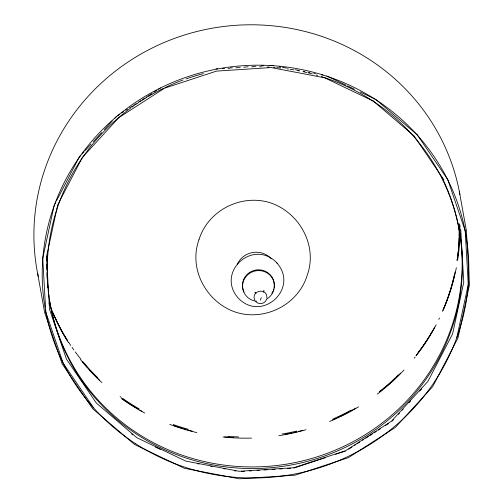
<?xml version="1.0" encoding="UTF-8"?>
<svg xmlns="http://www.w3.org/2000/svg" width="504" height="504" viewBox="0 0 504 504"><rect width="100%" height="100%" fill="white"/><g stroke="black" fill="none" stroke-linecap="round" stroke-linejoin="round"><path stroke-width="0.76" d="M263.579 292.163L263.951 290.613L263.34 291.791M42.733 258.218L54.004 206.104M46.494 256.712L57.708 204.851L82.379 157.393M456.832 337.516L468.266 284.634L465.198 230.863M260.385 300.145L261.267 297.7M54.199 205.267L55.994 201.808M56.713 200.428L79.342 156.895L80.407 155.736M266.559 299.452C265.091 303.893 258.779 305.122 255.755 301.543M81.995 153.997L84.118 151.679M85.182 150.52L91.016 144.144M93.139 141.826L101.632 132.552M104.284 129.654L112.247 120.96M114.899 118.062L116.493 116.323M82.303 157.506L118.768 117.671L164.537 88.206L216.481 71.108L271.064 67.555L324.563 77.773L373.338 101.083M392.036 421.275L393.63 419.53M398.412 414.313L399.47 413.154M402.129 410.25L403.187 409.091M409.034 402.709L410.628 400.97M419.649 391.11L421.779 388.792M117.842 115.441L119.807 114.175M121.779 112.909L123.745 111.642M125.717 110.37L127.682 109.103M129.654 107.837L132.281 106.142M133.591 105.298L136.219 103.61M138.184 102.343L140.811 100.649M142.122 99.805L144.749 98.116M146.065 97.272L151.969 93.467M153.94 92.2L156.568 90.506M158.533 89.24L160.505 87.973M348.68 449.19L351.968 447.073M354.596 445.385L355.906 444.534M357.223 443.69L359.85 442.002M362.477 440.307L363.794 439.463M365.759 438.19L368.392 436.502M369.703 435.651L372.33 433.963M374.302 432.69L376.274 431.424M378.246 430.158L380.211 428.885M385.472 425.502L388.754 423.385M293.863 468.059L325.181 457.752M335.614 454.318L345.309 451.124M216.021 68.872L217.589 68.771M222.283 68.462L224.633 68.311M230.114 67.952L232.464 67.801M237.938 67.442L240.288 67.29M245.769 66.931L248.119 66.78M253.6 66.421L255.944 66.27M261.425 65.911L263.775 65.759M269.256 65.407L273.137 65.545M241.372 471.479L244.503 471.278M249.203 470.969L251.559 470.818M257.04 470.459L259.39 470.308M264.09 469.999L267.227 469.797M271.927 469.489L275.058 469.287M279.758 468.978L282.114 468.827M287.595 468.468L290.726 468.26M279.273 66.717L280.81 67.007M282.347 67.303L286.184 68.034M295.388 69.798L299.225 70.529M303.062 71.259L304.599 71.555M308.435 72.286L309.966 72.582M313.803 73.313L315.34 73.609M321.476 74.781L323.014 75.071M197.549 463.712L199.086 464.001M210.609 466.206L212.14 466.496M223.663 468.701L225.2 468.991M234.41 470.755L235.948 471.045M326.831 76.016L345.996 85.176M347.414 85.85L354.514 89.246M360.19 91.955L375.808 99.42L417.287 134.87M155.434 447.111L160.404 449.486M373.231 101.008L413.929 135.784L443.804 179.682M277.25 263.245C253.348 237.712 215.353 272.21 238.26 298.129C262.263 323.007 299.596 287.916 276.664 262.742M131.512 433.894L132.703 434.902M255.1 292.333L255.938 293.643M417.344 134.927L447.804 179.682M93.643 407.931L63.176 363.17L45.826 312.171M447.836 179.764L465.192 230.769M254.854 300.214C250.305 290.43 267.454 287.104 266.893 297.877M459.346 191.514L466.395 230.719L469.476 284.798L457.979 337.97L432.684 386.625L395.319 427.442L348.421 457.638L295.199 475.152L239.268 478.8L184.451 468.323L134.474 444.446L92.742 408.782L62.112 363.775L44.654 312.486L37.605 273.281M460.757 229.528L463.762 282.259L452.573 333.95L427.902 381.408L391.451 421.218L345.744 450.626L293.788 467.725L239.198 471.284L185.768 461.097L136.899 437.743L96.314 403.017L66.434 359.119L49.505 309.261L46.494 256.53M42.733 258.306L45.53 307.402M45.618 308.965L45.795 312.083M459.106 223.644A211.082 203.792 -10.2 0 1 457.141 260.587M455.112 272.028A211.082 203.792 -10.2 0 1 442.581 311.396M436.206 324.708A211.082 203.792 -10.2 0 1 416.146 355.793M415.176 357.027A211.082 203.792 -10.2 0 1 414.2 358.25M404.019 369.98A211.082 203.792 -10.2 0 1 377.269 394.109M358.546 406.822A211.082 203.792 -10.2 0 1 329.685 421.439M305.972 429.736A211.082 203.792 -10.2 0 1 278.895 435.664M251.509 438.108A211.082 203.792 -10.2 0 1 223.07 436.987M196.837 432.583A211.082 203.792 -10.2 0 1 169.76 424.374M144.755 413.041A211.082 203.792 -10.2 0 1 121.275 398.418M101.915 382.624A211.082 203.792 -10.2 0 1 80.609 359.686M68.368 342.481A211.082 203.792 -10.2 0 1 53.008 313.142M459.106 224.904A211.082 203.792 -10.2 0 1 459.157 235.941M459.119 237.523A211.082 203.792 -10.2 0 1 458.319 250.135M458.161 251.704A211.082 203.792 -10.2 0 1 457.084 260.272M454.4 274.743A211.082 203.792 -10.2 0 1 442.833 310.369M434.669 327.159A211.082 203.792 -10.2 0 1 420.355 349.814M419.423 351.086A211.082 203.792 -10.2 0 1 416.09 355.478M400.73 373.054A211.082 203.792 -10.2 0 1 396.843 376.929M395.149 378.561A211.082 203.792 -10.2 0 1 392.855 380.709M391.11 382.297A211.082 203.792 -10.2 0 1 384.577 387.954M382.756 389.447A211.082 203.792 -10.2 0 1 379.695 391.891M355.774 408.12A211.082 203.792 -10.2 0 1 350.274 411.233M348.881 411.982A211.082 203.792 -10.2 0 1 340.421 416.291M338.99 416.972A211.082 203.792 -10.2 0 1 337.56 417.64M336.124 418.301A211.082 203.792 -10.2 0 1 332.52 419.901M302.866 430.271A211.082 203.792 -10.2 0 1 298.255 431.468M296.711 431.846A211.082 203.792 -10.2 0 1 293.618 432.564M292.068 432.904A211.082 203.792 -10.2 0 1 289.743 433.396M288.187 433.711A211.082 203.792 -10.2 0 1 285.075 434.303M233.239 437.51A211.082 203.792 -10.2 0 1 224.582 436.836M192.188 431.147A211.082 203.792 -10.2 0 1 187.614 429.925M186.096 429.496A211.082 203.792 -10.2 0 1 183.828 428.835M182.322 428.375A211.082 203.792 -10.2 0 1 173.37 425.408M141.914 411.214A211.082 203.792 -10.2 0 1 139.841 410.048M138.461 409.261A211.082 203.792 -10.2 0 1 136.408 408.057M135.047 407.238A211.082 203.792 -10.2 0 1 122.497 399.017M99.565 380.167A211.082 203.792 -10.2 0 1 94.525 375.196M93.429 374.069A211.082 203.792 -10.2 0 1 89.139 369.482M87.047 367.145A211.082 203.792 -10.2 0 1 82.505 361.79M67.051 340.156A211.082 203.792 -10.2 0 1 53.878 314.987M323.593 77.295A207.843 200.668 -10.2 0 1 435.796 363.945A207.843 200.668 -10.2 0 1 123.184 424.557A207.843 200.668 -10.2 0 1 119.549 116.852M120.141 116.355A207.843 200.668 -10.2 0 1 130.567 108.177M131.84 107.258A207.843 200.668 -10.2 0 1 134.398 105.43M135.689 104.536A207.843 200.668 -10.2 0 1 138.298 102.766M139.614 101.89A207.843 200.668 -10.2 0 1 146.96 97.278M148.315 96.472A207.843 200.668 -10.2 0 1 163.523 88.313M164.928 87.633A207.843 200.668 -10.2 0 1 183.021 80.01M186.001 78.939A207.843 200.668 -10.2 0 1 203.414 73.628M228.035 68.764A207.843 200.668 -10.2 0 1 229.603 68.55M235.885 67.826A207.843 200.668 -10.2 0 1 237.466 67.675M243.785 67.183A207.843 200.668 -10.2 0 1 245.366 67.089M251.698 66.824A207.843 200.668 -10.2 0 1 253.279 66.793M259.591 66.761A207.843 200.668 -10.2 0 1 261.166 66.786M267.429 66.988A207.843 200.668 -10.2 0 1 268.991 67.07M273.653 67.372A207.843 200.668 -10.2 0 1 275.216 67.498M276.772 67.637A207.843 200.668 -10.2 0 1 280.678 68.027M286.921 68.802A207.843 200.668 -10.2 0 1 288.483 69.029M290.046 69.262A207.843 200.668 -10.2 0 1 293.939 69.905M297.82 70.617A207.843 200.668 -10.2 0 1 299.37 70.919M303.232 71.732A207.843 200.668 -10.2 0 1 307.068 72.614M308.593 72.986A207.843 200.668 -10.2 0 1 312.392 73.962M316.166 75.008A207.843 200.668 -10.2 0 1 317.659 75.449M321.382 76.583A207.843 200.668 -10.2 0 1 322.856 77.055M458.571 226.485A207.843 200.668 -10.2 0 1 293.309 462.93A207.843 200.668 -10.2 0 1 50.633 306.363M50.337 304.844A207.843 200.668 -10.2 0 1 49.392 299.477M48.92 296.383A207.843 200.668 -10.2 0 1 48.208 290.94M47.867 287.809A207.843 200.668 -10.2 0 1 47.395 282.316M47.2 279.166A207.843 200.668 -10.2 0 1 46.954 272.859M46.91 269.709A207.843 200.668 -10.2 0 1 46.954 264.203M47.048 261.066A207.843 200.668 -10.2 0 1 47.332 255.61M442.027 177.553A207.843 200.668 -10.2 0 1 458.419 225.723M38.222 276.337A214.798 207.383 -10.2 0 1 208.801 28.848A214.798 207.383 -10.2 0 1 459.913 194.582M459.913 224.96A211.73 204.416 -10.2 0 1 457.789 259.251M456.341 267.725A211.73 204.416 -10.2 0 1 443.438 309.412M439.494 317.986A211.73 204.416 -10.2 0 1 438.795 319.404M432.816 330.542A211.73 204.416 -10.2 0 1 418.081 352.649M398.393 374.963A211.73 204.416 -10.2 0 1 379.6 391.406M351.231 410.042A211.73 204.416 -10.2 0 1 333.005 418.981M296.68 431.077A211.73 204.416 -10.2 0 1 282.246 434.007M238.625 436.93A211.73 204.416 -10.2 0 1 227.764 436.294M188.137 429.244A211.73 204.416 -10.2 0 1 173.256 424.551M139.072 408.832A211.73 204.416 -10.2 0 1 122.655 398.381M121.37 397.467A211.73 204.416 -10.2 0 1 120.091 396.547M97.751 377.748A211.73 204.416 -10.2 0 1 82.94 361.74M80.961 359.321A211.73 204.416 -10.2 0 1 75.247 351.861M73.868 349.952A211.73 204.416 -10.2 0 1 72.066 347.382M70.743 345.442A211.73 204.416 -10.2 0 1 68.588 342.166M67.328 340.181A211.73 204.416 -10.2 0 1 49.083 303.024M256.605 301.285A15.933 15.378 -10.2 0 1 243.999 279.802A15.933 15.378 -10.2 0 1 269.117 274.378A15.933 15.378 -10.2 0 1 266.61 299.124M244.018 292.043A15.933 15.378 -10.2 0 1 256.101 269.993A15.933 15.378 -10.2 0 1 274.063 287.519M273.779 288.842A15.933 15.378 -10.2 0 1 273.376 290.128M272.859 291.381A15.933 15.378 -10.2 0 1 271.877 293.177M237.289 264.291A20.418 19.713 -10.2 0 1 271.454 258.936M198.96 239.778C188.282 269.186 206.527 302.205 235.393 312.096C264.581 321.691 298.242 304.832 307.207 275.266C317.885 245.858 299.641 212.846 270.774 202.948C241.586 193.353 207.925 210.212 198.96 239.778M255.73 293.133L255.068 292.156L255.673 293.133M135.173 443.444A213.557 206.18 -10.2 0 0 468.241 284.722A213.557 206.18 -10.2 0 0 163.17 86.644A213.557 206.18 -10.2 0 0 135.173 443.444"/></g></svg>
